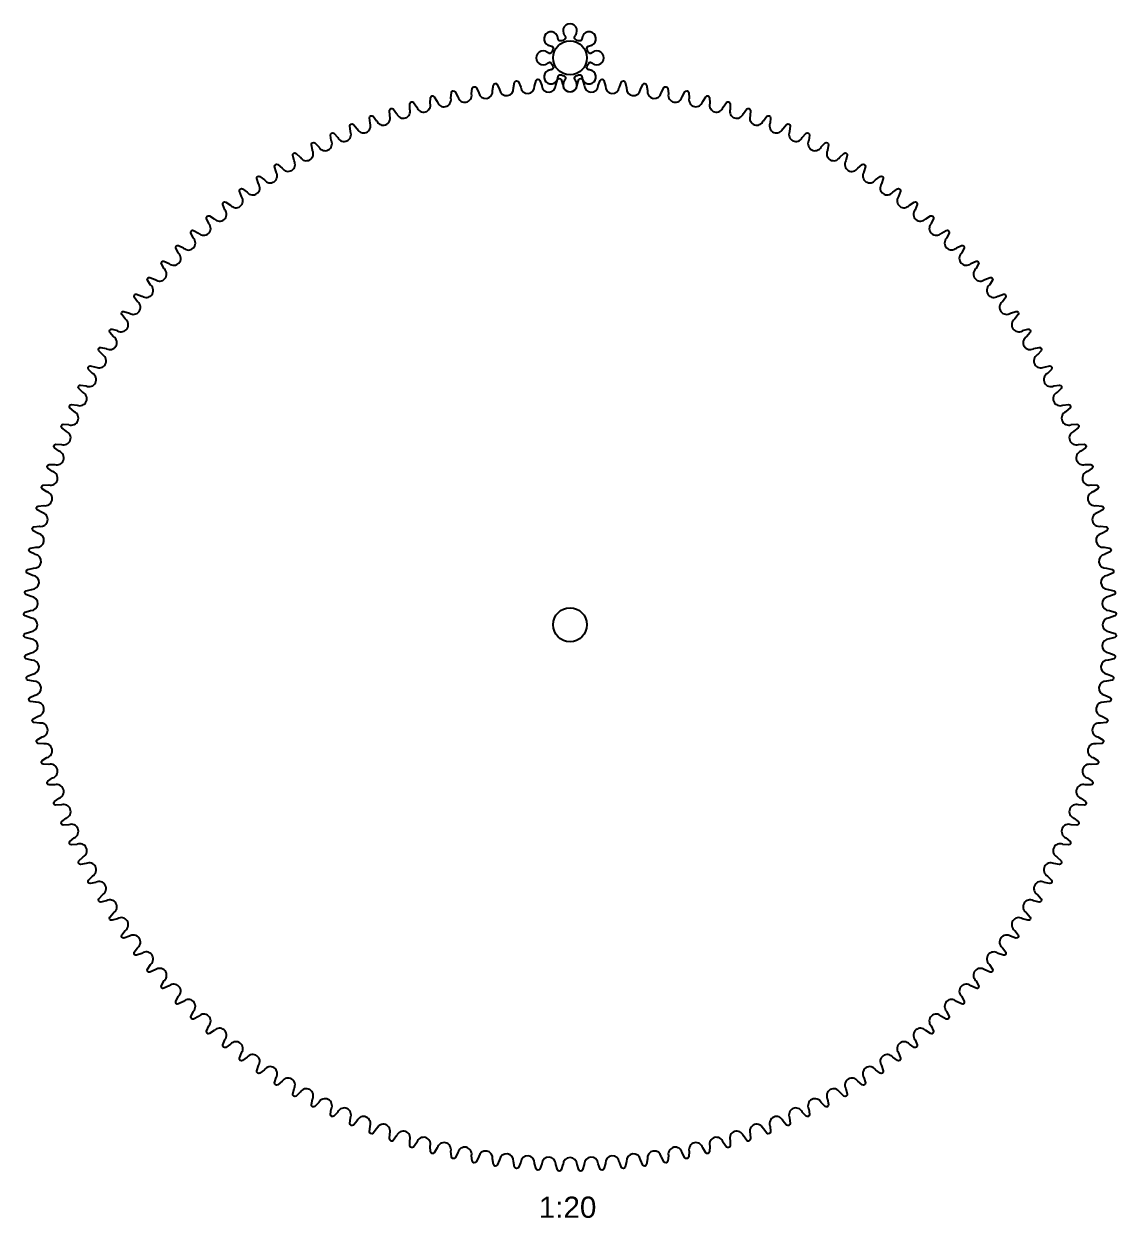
# Model space of a CAD drawing. Extents: x -10 to 1633, y -307 to 264.
# Drawn here: x 1375 to 1632.7, y -306.9 to -25.3 of the extents above; entities that cross this region are included whole.
import ezdxf

# ---------------------------------------------------------------- set-up
doc = ezdxf.new("R2010")
doc.units = 0
doc.layers.add('CNC_FRIENDLY_GEAR_COLLECTI', color=7, linetype='CONTINUOUS')
doc.styles.add('ARIAL_NORMAL', font='txt')

msp = doc.modelspace()

# ---------------------------------------------------------------- linework, layer by layer
at = {"layer": 'CNC_FRIENDLY_GEAR_COLLECTI'}
for points in [[(1502.31, -39.1, 1.428148), (1505.41, -39.1), (1505.39, -39.06), (1505.38, -39.02), (1505.36, -38.98), (1505.34, -38.94), (1505.31, -38.89), (1505.29, -38.85), (1505.24, -38.76), (1505.12, -38.57), (1505.06, -38.48), (1505.03, -38.43), (1505, -38.38), (1504.99, -38.36), (1504.98, -38.33), (1504.97, -38.31), (1504.96, -38.28), (1504.95, -38.26), (1504.94, -38.24), (1504.94, -38.21), (1504.93, -38.2), (1504.93, -38.19), (1504.93, -38.18), (1504.92, -38.17), (1504.92, -38.16), (1504.92, -38.14), (1504.92, -38.13), (1504.92, -38.12), (1504.91, -38.11), (1504.91, -38.1), (1504.91, -38.09), (1504.91, -38.08), (1504.91, -38.07), (1504.91, -38.06), (1504.91, -38.05), (1504.91, -38.04), (1504.91, -38.02), (1504.91, -38.01), (1504.92, -38), (1504.92, -37.99), (1504.92, -37.98), (1504.92, -37.97), (1504.92, -37.96), (1504.93, -37.95), (1504.93, -37.94), (1504.93, -37.94), (1504.94, -37.93), (1504.94, -37.92), (1504.95, -37.91), (1504.95, -37.9), (1504.96, -37.89), (1504.96, -37.88), (1504.97, -37.87), (1504.97, -37.86), (1504.98, -37.85), (1504.98, -37.85), (1504.99, -37.84), (1505, -37.83), (1505, -37.82), (1505.01, -37.81), (1505.02, -37.8), (1505.04, -37.78), (1505.05, -37.76), (1505.07, -37.75), (1505.08, -37.73, -0.176327), (1506.13, -37.3), (1506.15, -37.3), (1506.17, -37.3), (1506.19, -37.3), (1506.21, -37.3), (1506.24, -37.3), (1506.25, -37.3), (1506.26, -37.31), (1506.27, -37.31), (1506.28, -37.31), (1506.29, -37.31), (1506.3, -37.31), (1506.31, -37.32), (1506.32, -37.32), (1506.33, -37.32), (1506.34, -37.32), (1506.35, -37.33), (1506.36, -37.33), (1506.37, -37.33), (1506.38, -37.34), (1506.38, -37.34), (1506.39, -37.35), (1506.4, -37.35), (1506.41, -37.36), (1506.42, -37.36), (1506.43, -37.37), (1506.44, -37.37), (1506.45, -37.38), (1506.45, -37.39), (1506.46, -37.39), (1506.47, -37.4), (1506.48, -37.41), (1506.48, -37.42), (1506.49, -37.42), (1506.5, -37.43), (1506.51, -37.44), (1506.51, -37.45), (1506.52, -37.46), (1506.53, -37.47), (1506.53, -37.48), (1506.54, -37.48), (1506.55, -37.49), (1506.55, -37.5), (1506.56, -37.51), (1506.56, -37.52), (1506.57, -37.54), (1506.58, -37.56), (1506.59, -37.58), (1506.6, -37.6), (1506.61, -37.63), (1506.62, -37.65), (1506.63, -37.68), (1506.64, -37.7), (1506.66, -37.76), (1506.67, -37.81), (1506.7, -37.92), (1506.75, -38.14), (1506.77, -38.24), (1506.78, -38.28), (1506.8, -38.33), (1506.81, -38.37), (1506.83, -38.42), (1506.85, -38.46), (1506.86, -38.5, 1.428148), (1509.06, -36.31), (1509.02, -36.29), (1508.98, -36.27), (1508.93, -36.25), (1508.89, -36.24), (1508.84, -36.23), (1508.8, -36.21), (1508.69, -36.19), (1508.48, -36.14), (1508.37, -36.11), (1508.31, -36.1), (1508.26, -36.08), (1508.24, -36.07), (1508.21, -36.06), (1508.19, -36.05), (1508.16, -36.04), (1508.14, -36.03), (1508.12, -36.02), (1508.09, -36.01), (1508.08, -36.01), (1508.07, -36), (1508.06, -35.99), (1508.05, -35.99), (1508.04, -35.98), (1508.03, -35.97), (1508.02, -35.97), (1508.02, -35.96), (1508.01, -35.95), (1508, -35.95), (1507.99, -35.94), (1507.98, -35.93), (1507.97, -35.93), (1507.97, -35.92), (1507.96, -35.91), (1507.95, -35.9), (1507.95, -35.89), (1507.94, -35.89), (1507.93, -35.88), (1507.93, -35.87), (1507.92, -35.86), (1507.92, -35.85), (1507.91, -35.84), (1507.91, -35.83), (1507.9, -35.83), (1507.9, -35.82), (1507.89, -35.81), (1507.89, -35.8), (1507.89, -35.79), (1507.88, -35.78), (1507.88, -35.77), (1507.88, -35.76), (1507.87, -35.75), (1507.87, -35.74), (1507.87, -35.73), (1507.87, -35.72), (1507.87, -35.71), (1507.87, -35.7), (1507.86, -35.69), (1507.86, -35.68), (1507.86, -35.66), (1507.86, -35.63), (1507.86, -35.61), (1507.86, -35.59), (1507.86, -35.57, -0.176327), (1508.29, -34.53), (1508.31, -34.51), (1508.32, -34.49), (1508.34, -34.48), (1508.36, -34.46), (1508.37, -34.45), (1508.38, -34.44), (1508.39, -34.44), (1508.4, -34.43), (1508.4, -34.42), (1508.41, -34.42), (1508.42, -34.41), (1508.43, -34.41), (1508.44, -34.4), (1508.45, -34.4), (1508.46, -34.39), (1508.47, -34.39), (1508.48, -34.38), (1508.48, -34.38), (1508.49, -34.37), (1508.5, -34.37), (1508.51, -34.37), (1508.52, -34.37), (1508.53, -34.36), (1508.54, -34.36), (1508.55, -34.36), (1508.56, -34.36), (1508.57, -34.36), (1508.58, -34.35), (1508.59, -34.35), (1508.6, -34.35), (1508.62, -34.35), (1508.63, -34.35), (1508.64, -34.35), (1508.65, -34.35), (1508.66, -34.35), (1508.67, -34.36), (1508.68, -34.36), (1508.69, -34.36), (1508.7, -34.36), (1508.71, -34.36), (1508.73, -34.36), (1508.74, -34.37), (1508.75, -34.37), (1508.76, -34.37), (1508.77, -34.38), (1508.8, -34.38), (1508.82, -34.39), (1508.84, -34.4), (1508.87, -34.41), (1508.89, -34.42), (1508.91, -34.43), (1508.94, -34.45), (1508.99, -34.47), (1509.04, -34.5), (1509.13, -34.56), (1509.32, -34.68), (1509.41, -34.73), (1509.45, -34.75), (1509.49, -34.78), (1509.54, -34.8), (1509.58, -34.82), (1509.62, -34.83), (1509.66, -34.85, 1.428148), (1509.66, -31.75), (1509.62, -31.76), (1509.58, -31.78), (1509.54, -31.8), (1509.49, -31.82), (1509.45, -31.84), (1509.41, -31.87), (1509.32, -31.92), (1509.13, -32.04), (1509.04, -32.1), (1508.99, -32.13), (1508.94, -32.15), (1508.91, -32.16), (1508.89, -32.18), (1508.87, -32.19), (1508.84, -32.2), (1508.82, -32.21), (1508.8, -32.21), (1508.77, -32.22), (1508.76, -32.23), (1508.75, -32.23), (1508.74, -32.23), (1508.73, -32.23), (1508.71, -32.24), (1508.7, -32.24), (1508.69, -32.24), (1508.68, -32.24), (1508.67, -32.24), (1508.66, -32.24), (1508.65, -32.25), (1508.64, -32.25), (1508.63, -32.25), (1508.62, -32.25), (1508.6, -32.25), (1508.59, -32.24), (1508.58, -32.24), (1508.57, -32.24), (1508.56, -32.24), (1508.55, -32.24), (1508.54, -32.24), (1508.53, -32.24), (1508.52, -32.23), (1508.51, -32.23), (1508.5, -32.23), (1508.49, -32.22), (1508.48, -32.22), (1508.48, -32.22), (1508.47, -32.21), (1508.46, -32.21), (1508.45, -32.2), (1508.44, -32.2), (1508.43, -32.19), (1508.42, -32.19), (1508.41, -32.18), (1508.4, -32.17), (1508.4, -32.17), (1508.39, -32.16), (1508.38, -32.16), (1508.37, -32.15), (1508.36, -32.13), (1508.34, -32.12), (1508.32, -32.1), (1508.31, -32.09), (1508.29, -32.07, -0.176327), (1507.86, -31.03), (1507.86, -31.01), (1507.86, -30.99), (1507.86, -30.96), (1507.86, -30.94), (1507.86, -30.92), (1507.86, -30.91), (1507.87, -30.9), (1507.87, -30.89), (1507.87, -30.88), (1507.87, -30.87), (1507.87, -30.86), (1507.87, -30.85), (1507.88, -30.84), (1507.88, -30.83), (1507.88, -30.82), (1507.89, -30.81), (1507.89, -30.8), (1507.89, -30.79), (1507.9, -30.78), (1507.9, -30.77), (1507.91, -30.76), (1507.91, -30.75), (1507.92, -30.75), (1507.92, -30.74), (1507.93, -30.73), (1507.93, -30.72), (1507.94, -30.71), (1507.95, -30.7), (1507.95, -30.7), (1507.96, -30.69), (1507.97, -30.68), (1507.97, -30.67), (1507.98, -30.67), (1507.99, -30.66), (1508, -30.65), (1508.01, -30.64), (1508.02, -30.64), (1508.02, -30.63), (1508.03, -30.62), (1508.04, -30.62), (1508.05, -30.61), (1508.06, -30.6), (1508.07, -30.6), (1508.08, -30.59), (1508.09, -30.59), (1508.12, -30.58), (1508.14, -30.56), (1508.16, -30.55), (1508.19, -30.54), (1508.21, -30.53), (1508.24, -30.53), (1508.26, -30.52), (1508.31, -30.5), (1508.37, -30.49), (1508.48, -30.46), (1508.69, -30.41), (1508.8, -30.39), (1508.84, -30.37), (1508.89, -30.36), (1508.93, -30.34), (1508.98, -30.33), (1509.02, -30.31), (1509.06, -30.29, 1.428148), (1506.86, -28.1), (1506.85, -28.14), (1506.83, -28.18), (1506.81, -28.22), (1506.8, -28.27), (1506.78, -28.31), (1506.77, -28.36), (1506.75, -28.46), (1506.7, -28.68), (1506.67, -28.79), (1506.66, -28.84), (1506.64, -28.9), (1506.63, -28.92), (1506.62, -28.95), (1506.61, -28.97), (1506.6, -29), (1506.59, -29.02), (1506.58, -29.04), (1506.57, -29.06), (1506.56, -29.07), (1506.56, -29.08), (1506.55, -29.09), (1506.55, -29.1), (1506.54, -29.11), (1506.53, -29.12), (1506.53, -29.13), (1506.52, -29.14), (1506.51, -29.15), (1506.51, -29.16), (1506.5, -29.17), (1506.49, -29.18), (1506.48, -29.18), (1506.48, -29.19), (1506.47, -29.2), (1506.46, -29.2), (1506.45, -29.21), (1506.45, -29.22), (1506.44, -29.22), (1506.43, -29.23), (1506.42, -29.24), (1506.41, -29.24), (1506.4, -29.25), (1506.39, -29.25), (1506.38, -29.26), (1506.38, -29.26), (1506.37, -29.26), (1506.36, -29.27), (1506.35, -29.27), (1506.34, -29.27), (1506.33, -29.28), (1506.32, -29.28), (1506.31, -29.28), (1506.3, -29.29), (1506.29, -29.29), (1506.28, -29.29), (1506.27, -29.29), (1506.26, -29.29), (1506.25, -29.29), (1506.24, -29.29), (1506.21, -29.3), (1506.19, -29.3), (1506.17, -29.3), (1506.15, -29.3), (1506.13, -29.3, -0.176327), (1505.08, -28.86), (1505.07, -28.85), (1505.05, -28.83), (1505.04, -28.82), (1505.02, -28.8), (1505.01, -28.79), (1505, -28.78), (1505, -28.77), (1504.99, -28.76), (1504.98, -28.75), (1504.98, -28.74), (1504.97, -28.74), (1504.97, -28.73), (1504.96, -28.72), (1504.96, -28.71), (1504.95, -28.7), (1504.95, -28.69), (1504.94, -28.68), (1504.94, -28.67), (1504.93, -28.66), (1504.93, -28.65), (1504.93, -28.64), (1504.92, -28.63), (1504.92, -28.62), (1504.92, -28.61), (1504.92, -28.6), (1504.92, -28.59), (1504.91, -28.58), (1504.91, -28.57), (1504.91, -28.56), (1504.91, -28.55), (1504.91, -28.54), (1504.91, -28.53), (1504.91, -28.52), (1504.91, -28.51), (1504.91, -28.5), (1504.91, -28.49), (1504.92, -28.48), (1504.92, -28.47), (1504.92, -28.45), (1504.92, -28.44), (1504.92, -28.43), (1504.93, -28.42), (1504.93, -28.41), (1504.93, -28.4), (1504.94, -28.39), (1504.94, -28.36), (1504.95, -28.34), (1504.96, -28.31), (1504.97, -28.29), (1504.98, -28.27), (1504.99, -28.24), (1505, -28.22), (1505.03, -28.17), (1505.06, -28.12), (1505.12, -28.02), (1505.24, -27.84), (1505.29, -27.75), (1505.31, -27.7), (1505.34, -27.66), (1505.36, -27.62), (1505.38, -27.58), (1505.39, -27.54), (1505.41, -27.5, 1.428148), (1502.31, -27.5), (1502.32, -27.54), (1502.34, -27.58), (1502.36, -27.62), (1502.38, -27.66), (1502.4, -27.7), (1502.43, -27.75), (1502.48, -27.84), (1502.6, -28.02), (1502.66, -28.12), (1502.69, -28.17), (1502.71, -28.22), (1502.72, -28.24), (1502.74, -28.27), (1502.75, -28.29), (1502.76, -28.31), (1502.76, -28.34), (1502.77, -28.36), (1502.78, -28.39), (1502.78, -28.4), (1502.79, -28.41), (1502.79, -28.42), (1502.79, -28.43), (1502.8, -28.44), (1502.8, -28.45), (1502.8, -28.47), (1502.8, -28.48), (1502.8, -28.49), (1502.8, -28.5), (1502.8, -28.51), (1502.8, -28.52), (1502.8, -28.53), (1502.8, -28.54), (1502.8, -28.55), (1502.8, -28.56), (1502.8, -28.57), (1502.8, -28.58), (1502.8, -28.59), (1502.8, -28.6), (1502.8, -28.61), (1502.79, -28.62), (1502.79, -28.63), (1502.79, -28.64), (1502.79, -28.65), (1502.78, -28.66), (1502.78, -28.67), (1502.77, -28.68), (1502.77, -28.69), (1502.77, -28.7), (1502.76, -28.71), (1502.76, -28.72), (1502.75, -28.73), (1502.75, -28.74), (1502.74, -28.74), (1502.73, -28.75), (1502.73, -28.76), (1502.72, -28.77), (1502.71, -28.78), (1502.71, -28.79), (1502.69, -28.8), (1502.68, -28.82), (1502.66, -28.83), (1502.65, -28.85), (1502.63, -28.86, -0.176327), (1501.59, -29.3), (1501.57, -29.3), (1501.55, -29.3), (1501.52, -29.3), (1501.5, -29.3), (1501.48, -29.29), (1501.47, -29.29), (1501.46, -29.29), (1501.45, -29.29), (1501.44, -29.29), (1501.43, -29.29), (1501.42, -29.29), (1501.41, -29.28), (1501.4, -29.28), (1501.39, -29.28), (1501.38, -29.27), (1501.37, -29.27), (1501.36, -29.27), (1501.35, -29.26), (1501.34, -29.26), (1501.33, -29.26), (1501.32, -29.25), (1501.31, -29.25), (1501.3, -29.24), (1501.3, -29.24), (1501.29, -29.23), (1501.28, -29.22), (1501.27, -29.22), (1501.26, -29.21), (1501.25, -29.2), (1501.25, -29.2), (1501.24, -29.19), (1501.23, -29.18), (1501.22, -29.18), (1501.22, -29.17), (1501.21, -29.16), (1501.2, -29.15), (1501.2, -29.14), (1501.19, -29.13), (1501.18, -29.12), (1501.18, -29.11), (1501.17, -29.1), (1501.16, -29.09), (1501.16, -29.08), (1501.15, -29.07), (1501.15, -29.06), (1501.13, -29.04), (1501.12, -29.02), (1501.11, -29), (1501.1, -28.97), (1501.09, -28.95), (1501.09, -28.92), (1501.08, -28.9), (1501.06, -28.84), (1501.05, -28.79), (1501.02, -28.68), (1500.97, -28.46), (1500.95, -28.36), (1500.93, -28.31), (1500.92, -28.27), (1500.9, -28.22), (1500.89, -28.18), (1500.87, -28.14), (1500.85, -28.1, 1.428148), (1498.66, -30.29), (1498.7, -30.31), (1498.74, -30.33), (1498.78, -30.34), (1498.83, -30.36), (1498.87, -30.37), (1498.92, -30.39), (1499.02, -30.41), (1499.24, -30.46), (1499.35, -30.49), (1499.4, -30.5), (1499.45, -30.52), (1499.48, -30.53), (1499.51, -30.53), (1499.53, -30.54), (1499.55, -30.55), (1499.58, -30.56), (1499.6, -30.58), (1499.62, -30.59), (1499.63, -30.59), (1499.64, -30.6), (1499.65, -30.6), (1499.66, -30.61), (1499.67, -30.62), (1499.68, -30.62), (1499.69, -30.63), (1499.7, -30.64), (1499.71, -30.64), (1499.72, -30.65), (1499.73, -30.66), (1499.73, -30.67), (1499.74, -30.67), (1499.75, -30.68), (1499.76, -30.69), (1499.76, -30.7), (1499.77, -30.7), (1499.78, -30.71), (1499.78, -30.72), (1499.79, -30.73), (1499.8, -30.74), (1499.8, -30.75), (1499.81, -30.75), (1499.81, -30.76), (1499.82, -30.77), (1499.82, -30.78), (1499.82, -30.79), (1499.83, -30.8), (1499.83, -30.81), (1499.83, -30.82), (1499.84, -30.83), (1499.84, -30.84), (1499.84, -30.85), (1499.84, -30.86), (1499.85, -30.87), (1499.85, -30.88), (1499.85, -30.89), (1499.85, -30.9), (1499.85, -30.91), (1499.85, -30.92), (1499.86, -30.94), (1499.86, -30.96), (1499.86, -30.99), (1499.86, -31.01), (1499.85, -31.03, -0.176327), (1499.42, -32.07), (1499.41, -32.09), (1499.39, -32.1), (1499.38, -32.12), (1499.36, -32.13), (1499.35, -32.15), (1499.34, -32.16), (1499.33, -32.16), (1499.32, -32.17), (1499.31, -32.17), (1499.3, -32.18), (1499.29, -32.19), (1499.29, -32.19), (1499.28, -32.2), (1499.27, -32.2), (1499.26, -32.21), (1499.25, -32.21), (1499.24, -32.22), (1499.23, -32.22), (1499.22, -32.22), (1499.21, -32.23), (1499.2, -32.23), (1499.19, -32.23), (1499.18, -32.24), (1499.17, -32.24), (1499.16, -32.24), (1499.15, -32.24), (1499.14, -32.24), (1499.13, -32.24), (1499.12, -32.24), (1499.11, -32.25), (1499.1, -32.25), (1499.09, -32.25), (1499.08, -32.25), (1499.07, -32.25), (1499.06, -32.24), (1499.05, -32.24), (1499.04, -32.24), (1499.02, -32.24), (1499.01, -32.24), (1499, -32.24), (1498.99, -32.23), (1498.98, -32.23), (1498.97, -32.23), (1498.96, -32.23), (1498.94, -32.22), (1498.92, -32.21), (1498.9, -32.21), (1498.87, -32.2), (1498.85, -32.19), (1498.83, -32.18), (1498.8, -32.16), (1498.78, -32.15), (1498.73, -32.13), (1498.68, -32.1), (1498.58, -32.04), (1498.4, -31.92), (1498.31, -31.87), (1498.26, -31.84), (1498.22, -31.82), (1498.18, -31.8), (1498.14, -31.78), (1498.1, -31.76), (1498.06, -31.75, 1.428148), (1498.06, -34.85), (1498.1, -34.83), (1498.14, -34.82), (1498.18, -34.8), (1498.22, -34.78), (1498.26, -34.75), (1498.31, -34.73), (1498.4, -34.68), (1498.58, -34.56), (1498.68, -34.5), (1498.73, -34.47), (1498.78, -34.45), (1498.8, -34.43), (1498.83, -34.42), (1498.85, -34.41), (1498.87, -34.4), (1498.9, -34.39), (1498.92, -34.38), (1498.94, -34.38), (1498.96, -34.37), (1498.97, -34.37), (1498.98, -34.37), (1498.99, -34.36), (1499, -34.36), (1499.01, -34.36), (1499.02, -34.36), (1499.04, -34.36), (1499.05, -34.36), (1499.06, -34.35), (1499.07, -34.35), (1499.08, -34.35), (1499.09, -34.35), (1499.1, -34.35), (1499.11, -34.35), (1499.12, -34.35), (1499.13, -34.35), (1499.14, -34.36), (1499.15, -34.36), (1499.16, -34.36), (1499.17, -34.36), (1499.18, -34.36), (1499.19, -34.37), (1499.2, -34.37), (1499.21, -34.37), (1499.22, -34.37), (1499.23, -34.38), (1499.24, -34.38), (1499.25, -34.39), (1499.26, -34.39), (1499.27, -34.4), (1499.28, -34.4), (1499.29, -34.41), (1499.29, -34.41), (1499.3, -34.42), (1499.31, -34.42), (1499.32, -34.43), (1499.33, -34.44), (1499.34, -34.44), (1499.35, -34.45), (1499.36, -34.46), (1499.38, -34.48), (1499.39, -34.49), (1499.41, -34.51), (1499.42, -34.53, -0.176327), (1499.85, -35.57), (1499.86, -35.59), (1499.86, -35.61), (1499.86, -35.63), (1499.86, -35.66), (1499.85, -35.68), (1499.85, -35.69), (1499.85, -35.7), (1499.85, -35.71), (1499.85, -35.72), (1499.85, -35.73), (1499.84, -35.74), (1499.84, -35.75), (1499.84, -35.76), (1499.84, -35.77), (1499.83, -35.78), (1499.83, -35.79), (1499.83, -35.8), (1499.82, -35.81), (1499.82, -35.82), (1499.82, -35.83), (1499.81, -35.83), (1499.81, -35.84), (1499.8, -35.85), (1499.8, -35.86), (1499.79, -35.87), (1499.78, -35.88), (1499.78, -35.89), (1499.77, -35.89), (1499.76, -35.9), (1499.76, -35.91), (1499.75, -35.92), (1499.74, -35.93), (1499.73, -35.93), (1499.73, -35.94), (1499.72, -35.95), (1499.71, -35.95), (1499.7, -35.96), (1499.69, -35.97), (1499.68, -35.97), (1499.67, -35.98), (1499.66, -35.99), (1499.65, -35.99), (1499.64, -36), (1499.63, -36.01), (1499.62, -36.01), (1499.6, -36.02), (1499.58, -36.03), (1499.55, -36.04), (1499.53, -36.05), (1499.51, -36.06), (1499.48, -36.07), (1499.45, -36.08), (1499.4, -36.1), (1499.35, -36.11), (1499.24, -36.14), (1499.02, -36.19), (1498.92, -36.21), (1498.87, -36.23), (1498.83, -36.24), (1498.78, -36.25), (1498.74, -36.27), (1498.7, -36.29), (1498.66, -36.31, 1.428148), (1500.85, -38.5), (1500.87, -38.46), (1500.89, -38.42), (1500.9, -38.37), (1500.92, -38.33), (1500.93, -38.28), (1500.95, -38.24), (1500.97, -38.14), (1501.02, -37.92), (1501.05, -37.81), (1501.06, -37.76), (1501.08, -37.7), (1501.09, -37.68), (1501.09, -37.65), (1501.1, -37.63), (1501.11, -37.6), (1501.12, -37.58), (1501.13, -37.56), (1501.15, -37.54), (1501.15, -37.52), (1501.16, -37.51), (1501.16, -37.5), (1501.17, -37.49), (1501.18, -37.48), (1501.18, -37.48), (1501.19, -37.47), (1501.2, -37.46), (1501.2, -37.45), (1501.21, -37.44), (1501.22, -37.43), (1501.22, -37.42), (1501.23, -37.42), (1501.24, -37.41), (1501.25, -37.4), (1501.25, -37.39), (1501.26, -37.39), (1501.27, -37.38), (1501.28, -37.37), (1501.29, -37.37), (1501.3, -37.36), (1501.3, -37.36), (1501.31, -37.35), (1501.32, -37.35), (1501.33, -37.34), (1501.34, -37.34), (1501.35, -37.33), (1501.36, -37.33), (1501.37, -37.33), (1501.38, -37.32), (1501.39, -37.32), (1501.4, -37.32), (1501.41, -37.32), (1501.42, -37.31), (1501.43, -37.31), (1501.44, -37.31), (1501.45, -37.31), (1501.46, -37.31), (1501.47, -37.3), (1501.48, -37.3), (1501.5, -37.3), (1501.52, -37.3), (1501.55, -37.3), (1501.57, -37.3), (1501.59, -37.3, -0.176327), (1502.63, -37.73), (1502.65, -37.75), (1502.66, -37.76), (1502.68, -37.78), (1502.69, -37.8), (1502.71, -37.81), (1502.71, -37.82), (1502.72, -37.83), (1502.73, -37.84), (1502.73, -37.85), (1502.74, -37.85), (1502.75, -37.86), (1502.75, -37.87), (1502.76, -37.88), (1502.76, -37.89), (1502.77, -37.9), (1502.77, -37.91), (1502.77, -37.92), (1502.78, -37.93), (1502.78, -37.94), (1502.79, -37.94), (1502.79, -37.95), (1502.79, -37.96), (1502.79, -37.97), (1502.8, -37.98), (1502.8, -37.99), (1502.8, -38), (1502.8, -38.01), (1502.8, -38.02), (1502.8, -38.04), (1502.8, -38.05), (1502.8, -38.06), (1502.8, -38.07), (1502.8, -38.08), (1502.8, -38.09), (1502.8, -38.1), (1502.8, -38.11), (1502.8, -38.12), (1502.8, -38.13), (1502.8, -38.14), (1502.8, -38.16), (1502.79, -38.17), (1502.79, -38.18), (1502.79, -38.19), (1502.78, -38.2), (1502.78, -38.21), (1502.77, -38.24), (1502.76, -38.26), (1502.76, -38.28), (1502.75, -38.31), (1502.74, -38.33), (1502.72, -38.36), (1502.71, -38.38), (1502.69, -38.43), (1502.66, -38.48), (1502.6, -38.57), (1502.48, -38.76), (1502.43, -38.85), (1502.4, -38.89), (1502.38, -38.94), (1502.36, -38.98), (1502.34, -39.02), (1502.32, -39.06)], [(1456.68, -285.21, 0.971528), (1453.63, -283.95), (1453.61, -283.98), (1452.74, -284.98, -0.654436), (1451.91, -284.62), (1452.06, -283.3), (1452.07, -283.26, 0.971528), (1449.07, -281.88), (1449.05, -281.92), (1448.15, -282.88, -0.654436), (1447.33, -282.49), (1447.53, -281.18), (1447.55, -281.14, 0.971528), (1444.61, -279.64), (1444.58, -279.67), (1443.64, -280.61, -0.654436), (1442.84, -280.18), (1443.09, -278.88), (1443.11, -278.84, 0.971528), (1440.23, -277.23), (1440.21, -277.26), (1439.23, -278.16, -0.654436), (1438.45, -277.7), (1438.75, -276.41), (1438.76, -276.37, 0.971528), (1435.95, -274.65), (1435.93, -274.68), (1434.91, -275.53, -0.654436), (1434.15, -275.04), (1434.5, -273.77), (1434.52, -273.73, 0.971528), (1431.78, -271.9), (1431.75, -271.93), (1430.71, -272.74, -0.654436), (1429.96, -272.22), (1430.36, -270.96), (1430.38, -270.93, 0.971528), (1427.71, -268.99), (1427.69, -269.02), (1426.61, -269.79, -0.654436), (1425.89, -269.24), (1426.34, -267.99), (1426.36, -267.96, 0.971528), (1423.77, -265.92), (1423.74, -265.95), (1422.63, -266.68, -0.654436), (1421.93, -266.1), (1422.43, -264.87), (1422.45, -264.84, 0.971528), (1419.94, -262.7), (1419.92, -262.72), (1418.78, -263.41, -0.654436), (1418.1, -262.81), (1418.65, -261.6), (1418.67, -261.57, 0.971528), (1416.25, -259.33), (1416.22, -259.36), (1415.06, -260, -0.654436), (1414.41, -259.37), (1415, -258.18), (1415.03, -258.15, 0.971528), (1412.69, -255.82), (1412.66, -255.84), (1411.48, -256.44, -0.654436), (1410.85, -255.79), (1411.49, -254.62), (1411.52, -254.6, 0.971528), (1409.28, -252.17), (1409.25, -252.19), (1408.04, -252.74, -0.654436), (1407.44, -252.07), (1408.12, -250.93), (1408.15, -250.9, 0.971528), (1406.01, -248.39), (1405.97, -248.41), (1404.75, -248.92, -0.654436), (1404.17, -248.21), (1404.9, -247.11), (1404.93, -247.08, 0.971528), (1402.88, -244.49), (1402.85, -244.51), (1401.61, -244.96, -0.654436), (1401.06, -244.24), (1401.83, -243.16), (1401.86, -243.13, 0.971528), (1399.92, -240.47), (1399.89, -240.48), (1398.62, -240.89, -0.654436), (1398.1, -240.14), (1398.92, -239.1), (1398.95, -239.07, 0.971528), (1397.12, -236.33), (1397.08, -236.34), (1395.8, -236.7, -0.654436), (1395.31, -235.93), (1396.17, -234.92), (1396.2, -234.9, 0.971528), (1394.48, -232.08), (1394.44, -232.1), (1393.15, -232.4, -0.654436), (1392.69, -231.62), (1393.59, -230.64), (1393.62, -230.62, 0.971528), (1392, -227.74), (1391.97, -227.75), (1390.67, -228.01, -0.654436), (1390.24, -227.21), (1391.17, -226.26), (1391.2, -226.24, 0.971528), (1389.71, -223.3), (1389.67, -223.31), (1388.36, -223.51, -0.654436), (1387.96, -222.7), (1388.93, -221.79), (1388.96, -221.77, 0.971528), (1387.58, -218.78), (1387.55, -218.79), (1386.23, -218.94, -0.654436), (1385.87, -218.11), (1386.87, -217.24), (1386.9, -217.22, 0.971528), (1385.64, -214.17), (1385.6, -214.18), (1384.28, -214.28, -0.654436), (1383.95, -213.43), (1384.99, -212.61), (1385.02, -212.59, 0.971528), (1383.88, -209.49), (1383.84, -209.5), (1382.52, -209.55, -0.654436), (1382.22, -208.69), (1383.29, -207.9), (1383.32, -207.89, 0.971528), (1382.3, -204.75), (1382.26, -204.76), (1380.94, -204.75, -0.654436), (1380.68, -203.88), (1381.77, -203.14), (1381.81, -203.12, 0.971528), (1380.91, -199.95), (1380.88, -199.95), (1379.55, -199.9, -0.654436), (1379.32, -199.02), (1380.45, -198.32), (1380.48, -198.31, 0.971528), (1379.71, -195.1), (1379.68, -195.1), (1378.35, -194.99, -0.654436), (1378.16, -194.1), (1379.31, -193.45), (1379.35, -193.44, 0.971528), (1378.71, -190.2), (1378.67, -190.2), (1377.35, -190.04, -0.654436), (1377.19, -189.15), (1378.37, -188.54), (1378.41, -188.53, 0.971528), (1377.89, -185.27), (1377.85, -185.27), (1376.54, -185.06, -0.654436), (1376.42, -184.16), (1377.62, -183.6), (1377.66, -183.59, 0.971528), (1377.27, -180.31), (1377.23, -180.31), (1375.93, -180.04, -0.654436), (1375.84, -179.14), (1377.07, -178.63), (1377.1, -178.62, 0.971528), (1376.84, -175.33), (1376.81, -175.33), (1375.52, -175.01, -0.654436), (1375.47, -174.11), (1376.71, -173.64), (1376.74, -173.63, 0.971528), (1376.62, -170.34), (1376.58, -170.33), (1375.3, -169.97, -0.654436), (1375.29, -169.06), (1376.55, -168.64), (1376.58, -168.64, 0.971528), (1376.58, -165.34), (1376.55, -165.33), (1375.29, -164.92, -0.654436), (1375.3, -164.01), (1376.58, -163.64), (1376.62, -163.64, 0.971528), (1376.74, -160.34), (1376.71, -160.34), (1375.47, -159.87, -0.654436), (1375.52, -158.97), (1376.81, -158.65), (1376.84, -158.65, 0.971528), (1377.1, -155.36), (1377.07, -155.35), (1375.84, -154.84, -0.654436), (1375.93, -153.93), (1377.23, -153.67), (1377.27, -153.67, 0.971528), (1377.66, -150.39), (1377.62, -150.38), (1376.42, -149.82, -0.654436), (1376.54, -148.92), (1377.85, -148.71), (1377.89, -148.71, 0.971528), (1378.41, -145.45), (1378.37, -145.44), (1377.19, -144.83, -0.654436), (1377.35, -143.94), (1378.67, -143.77), (1378.71, -143.78, 0.971528), (1379.35, -140.54), (1379.31, -140.53), (1378.16, -139.87, -0.654436), (1378.35, -138.99), (1379.68, -138.88), (1379.71, -138.88, 0.971528), (1380.48, -135.67), (1380.45, -135.66), (1379.32, -134.96, -0.654436), (1379.55, -134.08), (1380.88, -134.02), (1380.91, -134.03, 0.971528), (1381.81, -130.85), (1381.77, -130.84), (1380.68, -130.1, -0.654436), (1380.94, -129.23), (1382.26, -129.22), (1382.3, -129.23, 0.971528), (1383.32, -126.09), (1383.29, -126.07), (1382.22, -125.29, -0.654436), (1382.52, -124.43), (1383.84, -124.48), (1383.88, -124.48, 0.971528), (1385.02, -121.39), (1384.99, -121.37), (1383.95, -120.55, -0.654436), (1384.28, -119.7), (1385.6, -119.8), (1385.64, -119.81, 0.971528), (1386.9, -116.76), (1386.87, -116.74), (1385.87, -115.87, -0.654436), (1386.23, -115.04), (1387.55, -115.19), (1387.58, -115.2, 0.971528), (1388.96, -112.21), (1388.93, -112.19), (1387.96, -111.28, -0.654436), (1388.36, -110.46), (1389.67, -110.66), (1389.71, -110.68, 0.971528), (1391.2, -107.74), (1391.17, -107.72), (1390.24, -106.77, -0.654436), (1390.67, -105.97), (1391.97, -106.23), (1392, -106.24, 0.971528), (1393.62, -103.36), (1393.59, -103.34), (1392.69, -102.36, -0.654436), (1393.15, -101.58), (1394.44, -101.88), (1394.48, -101.89, 0.971528), (1396.2, -99.08), (1396.17, -99.06), (1395.31, -98.04, -0.654436), (1395.8, -97.28), (1397.08, -97.63), (1397.12, -97.65, 0.971528), (1398.95, -94.91), (1398.92, -94.88), (1398.1, -93.84, -0.654436), (1398.62, -93.09), (1399.89, -93.5), (1399.92, -93.51, 0.971528), (1401.86, -90.84), (1401.83, -90.82), (1401.06, -89.74, -0.654436), (1401.61, -89.02), (1402.85, -89.47), (1402.88, -89.49, 0.971528), (1404.93, -86.9), (1404.9, -86.87), (1404.17, -85.76, -0.654436), (1404.75, -85.06), (1405.97, -85.56), (1406.01, -85.58, 0.971528), (1408.15, -83.08), (1408.12, -83.05), (1407.44, -81.91, -0.654436), (1408.04, -81.24), (1409.25, -81.78), (1409.28, -81.81, 0.971528), (1411.52, -79.38), (1411.49, -79.35), (1410.85, -78.19, -0.654436), (1411.48, -77.54), (1412.66, -78.14), (1412.69, -78.16, 0.971528), (1415.03, -75.83), (1415, -75.8), (1414.41, -74.61, -0.654436), (1415.06, -73.98), (1416.22, -74.62), (1416.25, -74.65, 0.971528), (1418.67, -72.41), (1418.65, -72.38), (1418.1, -71.17, -0.654436), (1418.78, -70.57), (1419.92, -71.25), (1419.94, -71.28, 0.971528), (1422.45, -69.14), (1422.43, -69.1), (1421.93, -67.88, -0.654436), (1422.63, -67.3), (1423.74, -68.03), (1423.77, -68.06, 0.971528), (1426.36, -66.02), (1426.34, -65.98), (1425.89, -64.74, -0.654436), (1426.61, -64.19), (1427.69, -64.96), (1427.71, -64.99, 0.971528), (1430.38, -63.05), (1430.36, -63.02), (1429.96, -61.75, -0.654436), (1430.71, -61.24), (1431.75, -62.05), (1431.78, -62.08, 0.971528), (1434.52, -60.25), (1434.5, -60.21), (1434.15, -58.93, -0.654436), (1434.91, -58.45), (1435.93, -59.3), (1435.95, -59.33, 0.971528), (1438.76, -57.61), (1438.75, -57.57), (1438.45, -56.28, -0.654436), (1439.23, -55.82), (1440.21, -56.72), (1440.23, -56.75, 0.971528), (1443.11, -55.14), (1443.09, -55.1), (1442.84, -53.8, -0.654436), (1443.64, -53.37), (1444.58, -54.3), (1444.61, -54.33, 0.971528), (1447.55, -52.84), (1447.53, -52.8), (1447.33, -51.49, -0.654436), (1448.15, -51.09), (1449.05, -52.06), (1449.07, -52.09, 0.971528), (1452.07, -50.71), (1452.06, -50.68), (1451.91, -49.36, -0.654436), (1452.74, -49), (1453.61, -50), (1453.63, -50.03, 0.971528), (1456.68, -48.77), (1456.67, -48.73), (1456.57, -47.41, -0.654436), (1457.41, -47.08), (1458.24, -48.12), (1458.26, -48.15, 0.971528), (1461.35, -47.01), (1461.35, -46.97), (1461.3, -45.65, -0.654436), (1462.16, -45.35), (1462.94, -46.42), (1462.96, -46.45, 0.971528), (1466.1, -45.43), (1466.09, -45.4), (1466.1, -44.07, -0.654436), (1466.97, -43.81), (1467.71, -44.91), (1467.72, -44.94, 0.971528), (1470.9, -44.04), (1470.89, -44.01), (1470.95, -42.68, -0.654436), (1471.83, -42.45), (1472.53, -43.58), (1472.54, -43.61, 0.971528), (1475.75, -42.84), (1475.75, -42.81), (1475.86, -41.49, -0.654436), (1476.74, -41.29), (1477.4, -42.45), (1477.41, -42.48, 0.971528), (1480.65, -41.84), (1480.64, -41.8), (1480.81, -40.48, -0.654436), (1481.7, -40.32), (1482.31, -41.5), (1482.32, -41.54, 0.971528), (1485.58, -41.02), (1485.58, -40.98), (1485.79, -39.68, -0.654436), (1486.69, -39.55), (1487.25, -40.75), (1487.26, -40.79, 0.971528), (1490.54, -40.4), (1490.54, -40.36), (1490.8, -39.06, -0.654436), (1491.71, -38.98), (1492.22, -40.2), (1492.23, -40.23, 0.971528), (1495.52, -39.98), (1495.52, -39.94), (1495.84, -38.65, -0.654436), (1496.74, -38.6), (1497.21, -39.84), (1497.21, -39.88, 0.971528), (1500.51, -39.75), (1500.51, -39.71), (1500.88, -38.43, -0.654436), (1501.79, -38.42), (1502.2, -39.68), (1502.21, -39.71, 0.971528), (1505.51, -39.71), (1505.51, -39.68), (1505.93, -38.42, -0.654436), (1506.84, -38.43), (1507.2, -39.71), (1507.21, -39.75, 0.971528), (1510.5, -39.88), (1510.51, -39.84), (1510.98, -38.6, -0.654436), (1511.88, -38.65), (1512.2, -39.94), (1512.2, -39.98, 0.971528), (1515.49, -40.23), (1515.5, -40.2), (1516.01, -38.98, -0.654436), (1516.91, -39.06), (1517.18, -40.36), (1517.18, -40.4, 0.971528), (1520.46, -40.79), (1520.47, -40.75), (1521.03, -39.55, -0.654436), (1521.93, -39.68), (1522.14, -40.98), (1522.14, -41.02, 0.971528), (1525.4, -41.54), (1525.41, -41.5), (1526.02, -40.32, -0.654436), (1526.91, -40.48), (1527.07, -41.8), (1527.07, -41.84, 0.971528), (1530.31, -42.48), (1530.32, -42.45), (1530.97, -41.29, -0.654436), (1531.86, -41.49), (1531.97, -42.81), (1531.97, -42.84, 0.971528), (1535.17, -43.61), (1535.19, -43.58), (1535.89, -42.45, -0.654436), (1536.76, -42.68), (1536.82, -44.01), (1536.82, -44.04, 0.971528), (1539.99, -44.94), (1540.01, -44.91), (1540.75, -43.81, -0.654436), (1541.62, -44.07), (1541.63, -45.4), (1541.62, -45.43, 0.971528), (1544.76, -46.45), (1544.77, -46.42), (1545.56, -45.35, -0.654436), (1546.42, -45.65), (1546.37, -46.97), (1546.36, -47.01, 0.971528), (1549.46, -48.15), (1549.48, -48.12), (1550.3, -47.08, -0.654436), (1551.15, -47.41), (1551.05, -48.73), (1551.04, -48.77, 0.971528), (1554.09, -50.03), (1554.11, -50), (1554.97, -49, -0.654436), (1555.81, -49.36), (1555.66, -50.68), (1555.65, -50.71, 0.971528), (1558.64, -52.09), (1558.66, -52.06), (1559.57, -51.09, -0.654436), (1560.38, -51.49), (1560.18, -52.8), (1560.17, -52.84, 0.971528), (1563.11, -54.33), (1563.13, -54.3), (1564.07, -53.37, -0.654436), (1564.87, -53.8), (1564.62, -55.1), (1564.61, -55.14, 0.971528), (1567.49, -56.75), (1567.51, -56.72), (1568.49, -55.82, -0.654436), (1569.27, -56.28), (1568.97, -57.57), (1568.95, -57.61, 0.971528), (1571.77, -59.33), (1571.79, -59.3), (1572.8, -58.45, -0.654436), (1573.57, -58.93), (1573.21, -60.21), (1573.2, -60.25, 0.971528), (1575.94, -62.08), (1575.97, -62.05), (1577.01, -61.24, -0.654436), (1577.76, -61.75), (1577.35, -63.02), (1577.34, -63.05, 0.971528), (1580, -64.99), (1580.03, -64.96), (1581.11, -64.19, -0.654436), (1581.83, -64.74), (1581.38, -65.98), (1581.36, -66.02, 0.971528), (1583.95, -68.06), (1583.98, -68.03), (1585.08, -67.3, -0.654436), (1585.78, -67.88), (1585.28, -69.1), (1585.26, -69.14, 0.971528), (1587.77, -71.28), (1587.8, -71.25), (1588.93, -70.57, -0.654436), (1589.61, -71.17), (1589.06, -72.38), (1589.04, -72.41, 0.971528), (1591.46, -74.65), (1591.49, -74.62), (1592.65, -73.98, -0.654436), (1593.31, -74.61), (1592.71, -75.8), (1592.69, -75.83, 0.971528), (1595.02, -78.16), (1595.05, -78.14), (1596.24, -77.54, -0.654436), (1596.87, -78.19), (1596.22, -79.35), (1596.2, -79.38, 0.971528), (1598.44, -81.81), (1598.47, -81.78), (1599.68, -81.24, -0.654436), (1600.28, -81.91), (1599.59, -83.05), (1599.57, -83.08, 0.971528), (1601.71, -85.58), (1601.74, -85.56), (1602.97, -85.06, -0.654436), (1603.55, -85.76), (1602.82, -86.87), (1602.79, -86.9, 0.971528), (1604.83, -89.49), (1604.86, -89.47), (1606.11, -89.02, -0.654436), (1606.66, -89.74), (1605.88, -90.82), (1605.86, -90.84, 0.971528), (1607.8, -93.51), (1607.83, -93.5), (1609.09, -93.09, -0.654436), (1609.61, -93.84), (1608.8, -94.88), (1608.77, -94.91, 0.971528), (1610.6, -97.65), (1610.63, -97.63), (1611.91, -97.28, -0.654436), (1612.4, -98.04), (1611.55, -99.06), (1611.52, -99.08, 0.971528), (1613.24, -101.89), (1613.28, -101.88), (1614.57, -101.58, -0.654436), (1615.03, -102.36), (1614.13, -103.34), (1614.1, -103.36, 0.971528), (1615.71, -106.24), (1615.75, -106.23), (1617.05, -105.97, -0.654436), (1617.48, -106.77), (1616.54, -107.72), (1616.51, -107.74, 0.971528), (1618.01, -110.68), (1618.05, -110.66), (1619.36, -110.46, -0.654436), (1619.75, -111.28), (1618.78, -112.19), (1618.75, -112.21, 0.971528), (1620.13, -115.2), (1620.17, -115.19), (1621.49, -115.04, -0.654436), (1621.85, -115.87), (1620.85, -116.74), (1620.82, -116.76, 0.971528), (1622.08, -119.81), (1622.11, -119.8), (1623.44, -119.7, -0.654436), (1623.77, -120.55), (1622.73, -121.37), (1622.7, -121.39, 0.971528), (1623.84, -124.48), (1623.88, -124.48), (1625.2, -124.43, -0.654436), (1625.5, -125.29), (1624.43, -126.07), (1624.4, -126.09, 0.971528), (1625.41, -129.23), (1625.45, -129.22), (1626.78, -129.23, -0.654436), (1627.04, -130.1), (1625.94, -130.84), (1625.91, -130.85, 0.971528), (1626.8, -134.03), (1626.84, -134.02), (1628.17, -134.08, -0.654436), (1628.39, -134.96), (1627.27, -135.66), (1627.23, -135.67, 0.971528), (1628, -138.88), (1628.04, -138.88), (1629.36, -138.99, -0.654436), (1629.56, -139.87), (1628.4, -140.53), (1628.37, -140.54, 0.971528), (1629.01, -143.78), (1629.05, -143.77), (1630.36, -143.94, -0.654436), (1630.52, -144.83), (1629.35, -145.44), (1629.31, -145.45, 0.971528), (1629.83, -148.71), (1629.86, -148.71), (1631.17, -148.92, -0.654436), (1631.3, -149.82), (1630.09, -150.38), (1630.06, -150.39, 0.971528), (1630.45, -153.67), (1630.48, -153.67), (1631.78, -153.93, -0.654436), (1631.87, -154.84), (1630.65, -155.35), (1630.61, -155.36, 0.971528), (1630.87, -158.65), (1630.91, -158.65), (1632.2, -158.97, -0.654436), (1632.25, -159.87), (1631.01, -160.34), (1630.97, -160.34, 0.971528), (1631.1, -163.64), (1631.14, -163.64), (1632.41, -164.01, -0.654436), (1632.43, -164.92), (1631.17, -165.33), (1631.13, -165.34, 0.971528), (1631.13, -168.64), (1631.17, -168.64), (1632.43, -169.06, -0.654436), (1632.41, -169.97), (1631.14, -170.33), (1631.1, -170.34, 0.971528), (1630.97, -173.63), (1631.01, -173.64), (1632.25, -174.11, -0.654436), (1632.2, -175.01), (1630.91, -175.33), (1630.87, -175.33, 0.971528), (1630.61, -178.62), (1630.65, -178.63), (1631.87, -179.14, -0.654436), (1631.78, -180.04), (1630.48, -180.31), (1630.45, -180.31, 0.971528), (1630.06, -183.59), (1630.09, -183.6), (1631.3, -184.16, -0.654436), (1631.17, -185.06), (1629.86, -185.27), (1629.83, -185.27, 0.971528), (1629.31, -188.53), (1629.35, -188.54), (1630.52, -189.15, -0.654436), (1630.36, -190.04), (1629.05, -190.2), (1629.01, -190.2, 0.971528), (1628.37, -193.44), (1628.4, -193.45), (1629.56, -194.1, -0.654436), (1629.36, -194.99), (1628.04, -195.1), (1628, -195.1, 0.971528), (1627.23, -198.31), (1627.27, -198.32), (1628.39, -199.02, -0.654436), (1628.17, -199.9), (1626.84, -199.95), (1626.8, -199.95, 0.971528), (1625.91, -203.12), (1625.94, -203.14), (1627.04, -203.88, -0.654436), (1626.78, -204.75), (1625.45, -204.76), (1625.41, -204.75, 0.971528), (1624.4, -207.89), (1624.43, -207.9), (1625.5, -208.69, -0.654436), (1625.2, -209.55), (1623.88, -209.5), (1623.84, -209.49, 0.971528), (1622.7, -212.59), (1622.73, -212.61), (1623.77, -213.43, -0.654436), (1623.44, -214.28), (1622.11, -214.18), (1622.08, -214.17, 0.971528), (1620.82, -217.22), (1620.85, -217.24), (1621.85, -218.11, -0.654436), (1621.49, -218.94), (1620.17, -218.79), (1620.13, -218.78, 0.971528), (1618.75, -221.77), (1618.78, -221.79), (1619.75, -222.7, -0.654436), (1619.36, -223.51), (1618.05, -223.31), (1618.01, -223.3, 0.971528), (1616.51, -226.24), (1616.54, -226.26), (1617.48, -227.21, -0.654436), (1617.05, -228.01), (1615.75, -227.75), (1615.71, -227.74, 0.971528), (1614.1, -230.62), (1614.13, -230.64), (1615.03, -231.62, -0.654436), (1614.57, -232.4), (1613.28, -232.1), (1613.24, -232.08, 0.971528), (1611.52, -234.9), (1611.55, -234.92), (1612.4, -235.93, -0.654436), (1611.91, -236.7), (1610.63, -236.34), (1610.6, -236.33, 0.971528), (1608.77, -239.07), (1608.8, -239.1), (1609.61, -240.14, -0.654436), (1609.09, -240.89), (1607.83, -240.48), (1607.8, -240.47, 0.971528), (1605.86, -243.13), (1605.88, -243.16), (1606.66, -244.24, -0.654436), (1606.11, -244.96), (1604.86, -244.51), (1604.83, -244.49, 0.971528), (1602.79, -247.08), (1602.82, -247.11), (1603.55, -248.21, -0.654436), (1602.97, -248.92), (1601.74, -248.41), (1601.71, -248.39, 0.971528), (1599.57, -250.9), (1599.59, -250.93), (1600.28, -252.07, -0.654436), (1599.68, -252.74), (1598.47, -252.19), (1598.44, -252.17, 0.971528), (1596.2, -254.6), (1596.22, -254.62), (1596.87, -255.79, -0.654436), (1596.24, -256.44), (1595.05, -255.84), (1595.02, -255.82, 0.971528), (1592.69, -258.15), (1592.71, -258.18), (1593.31, -259.37, -0.654436), (1592.65, -260), (1591.49, -259.36), (1591.46, -259.33, 0.971528), (1589.04, -261.57), (1589.06, -261.6), (1589.61, -262.81, -0.654436), (1588.93, -263.41), (1587.8, -262.72), (1587.77, -262.7, 0.971528), (1585.26, -264.84), (1585.28, -264.87), (1585.78, -266.1, -0.654436), (1585.08, -266.68), (1583.98, -265.95), (1583.95, -265.92, 0.971528), (1581.36, -267.96), (1581.38, -267.99), (1581.83, -269.24, -0.654436), (1581.11, -269.79), (1580.03, -269.02), (1580, -268.99, 0.971528), (1577.34, -270.93), (1577.35, -270.96), (1577.76, -272.22, -0.654436), (1577.01, -272.74), (1575.97, -271.93), (1575.94, -271.9, 0.971528), (1573.2, -273.73), (1573.21, -273.77), (1573.57, -275.04, -0.654436), (1572.8, -275.53), (1571.79, -274.68), (1571.77, -274.65, 0.971528), (1568.95, -276.37), (1568.97, -276.41), (1569.27, -277.7, -0.654436), (1568.49, -278.16), (1567.51, -277.26), (1567.49, -277.23, 0.971528), (1564.61, -278.84), (1564.62, -278.88), (1564.87, -280.18, -0.654436), (1564.07, -280.61), (1563.13, -279.67), (1563.11, -279.64, 0.971528), (1560.17, -281.14), (1560.18, -281.18), (1560.38, -282.49, -0.654436), (1559.57, -282.88), (1558.66, -281.92), (1558.64, -281.88, 0.971528), (1555.65, -283.26), (1555.66, -283.3), (1555.81, -284.62, -0.654436), (1554.97, -284.98), (1554.11, -283.98), (1554.09, -283.95, 0.971528), (1551.04, -285.21), (1551.05, -285.24), (1551.15, -286.57, -0.654436), (1550.3, -286.9), (1549.48, -285.86), (1549.46, -285.83, 0.971528), (1546.36, -286.97), (1546.37, -287.01), (1546.42, -288.33, -0.654436), (1545.56, -288.63), (1544.77, -287.56), (1544.76, -287.53, 0.971528), (1541.62, -288.55), (1541.63, -288.58), (1541.62, -289.91, -0.654436), (1540.75, -290.17), (1540.01, -289.07), (1539.99, -289.04, 0.971528), (1536.82, -289.93), (1536.82, -289.97), (1536.76, -291.3, -0.654436), (1535.89, -291.53), (1535.19, -290.4), (1535.17, -290.36, 0.971528), (1531.97, -291.13), (1531.97, -291.17), (1531.86, -292.49, -0.654436), (1530.97, -292.69), (1530.32, -291.53), (1530.31, -291.5, 0.971528), (1527.07, -292.14), (1527.07, -292.18), (1526.91, -293.5, -0.654436), (1526.02, -293.65), (1525.41, -292.48), (1525.4, -292.44, 0.971528), (1522.14, -292.96), (1522.14, -292.99), (1521.93, -294.3, -0.654436), (1521.03, -294.43), (1520.47, -293.23), (1520.46, -293.19, 0.971528), (1517.18, -293.58), (1517.18, -293.61), (1516.91, -294.91, -0.654436), (1516.01, -295), (1515.5, -293.78), (1515.49, -293.74, 0.971528), (1512.2, -294), (1512.2, -294.04), (1511.88, -295.33, -0.654436), (1510.98, -295.38), (1510.51, -294.14), (1510.5, -294.1, 0.971528), (1507.21, -294.23), (1507.2, -294.27), (1506.84, -295.54, -0.654436), (1505.93, -295.56), (1505.51, -294.3), (1505.51, -294.27, 0.971528), (1502.21, -294.27), (1502.2, -294.3), (1501.79, -295.56, -0.654436), (1500.88, -295.54), (1500.51, -294.27), (1500.51, -294.23, 0.971528), (1497.21, -294.1), (1497.21, -294.14), (1496.74, -295.38, -0.654436), (1495.84, -295.33), (1495.52, -294.04), (1495.52, -294, 0.971528), (1492.23, -293.74), (1492.22, -293.78), (1491.71, -295, -0.654436), (1490.8, -294.91), (1490.54, -293.61), (1490.54, -293.58, 0.971528), (1487.26, -293.19), (1487.25, -293.23), (1486.69, -294.43, -0.654436), (1485.79, -294.3), (1485.58, -292.99), (1485.58, -292.96, 0.971528), (1482.32, -292.44), (1482.31, -292.48), (1481.7, -293.65, -0.654436), (1480.81, -293.5), (1480.64, -292.18), (1480.65, -292.14, 0.971528), (1477.41, -291.5), (1477.4, -291.53), (1476.74, -292.69, -0.654436), (1475.86, -292.49), (1475.75, -291.17), (1475.75, -291.13, 0.971528), (1472.54, -290.36), (1472.53, -290.4), (1471.83, -291.53, -0.654436), (1470.95, -291.3), (1470.89, -289.97), (1470.9, -289.93, 0.971528), (1467.72, -289.04), (1467.71, -289.07), (1466.97, -290.17, -0.654436), (1466.1, -289.91), (1466.09, -288.58), (1466.1, -288.55, 0.971528), (1462.96, -287.53), (1462.94, -287.56), (1462.16, -288.63, -0.654436), (1461.3, -288.33), (1461.35, -287.01), (1461.35, -286.97, 0.971528), (1458.26, -285.83), (1458.24, -285.86), (1457.41, -286.9, -0.654436), (1456.57, -286.57), (1456.67, -285.24)]]:
    msp.add_lwpolyline(points, format="xyb", close=True, dxfattribs=at)
for centre in [(1503.86, -33.3), (1503.86, -166.99)]:
    msp.add_circle(centre, 4, dxfattribs=at)

# ---------------------------------------------------------------- texts
at = {"layer": 'CNC_FRIENDLY_GEAR_COLLECTI', "linetype": 'CONTINUOUS', "style": 'ARIAL_NORMAL'}
msp.add_text('1:20', height=5, dxfattribs=at).set_placement((1496.49, -306.87))

doc.saveas('drawing.dxf')
